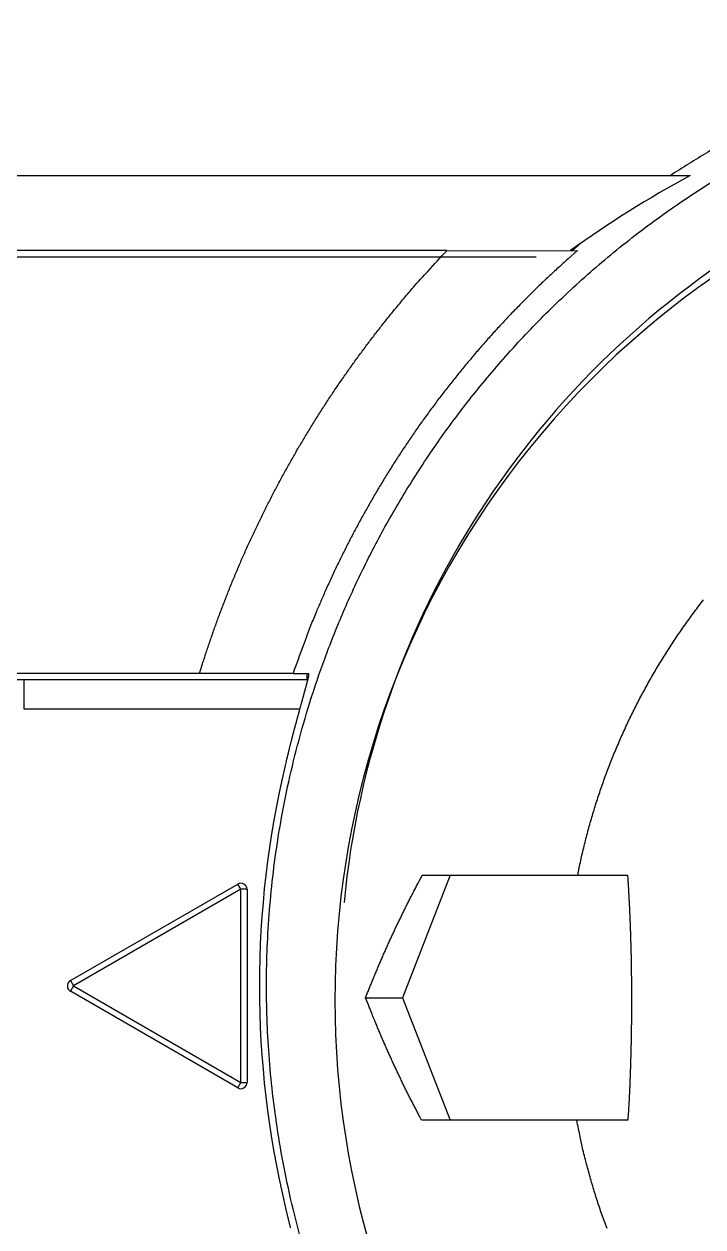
# Model space of a CAD drawing. Header units: millimetres. Extents: x 0 to 840, y -1485 to 297.
# Drawn here: x 81.294 to 82.402, y -1304.818 to -1302.855 of the extents above; entities that cross this region are included whole.
import ezdxf

# ---------------------------------------------------------------- set-up
doc = ezdxf.new("R2010")
doc.units = ezdxf.units.MM

# ---------------------------------------------------------------- blocks, each defined once
blk = doc.blocks.new('OTM30F3M_(40_60_63_80_100_125)')
at = {"color": 4, "linetype": 'Continuous'}
for p, q in [((9.5561, 5.4556), (9.5561, 5.5041)), ((10.0058, 5.4556), (9.5561, 5.4556)), ((9.91, 5.1618), (9.905, 5.1704)), ((9.91, 5.1618), (9.6369, 5.0041)), ((9.92, 5.1618), (9.91, 5.1618)), ((9.91, 4.8464), (9.91, 5.1618)), ((9.6319, 5.0128), (9.6369, 5.0041)), ((9.6369, 5.0041), (9.6319, 4.9954)), ((9.6369, 5.0041), (9.91, 4.8464)), ((9.905, 4.8378), (9.91, 4.8464)), ((9.91, 4.8464), (9.92, 4.8464))]:
    blk.add_line(p, q, dxfattribs=at)
at = {"linetype": 'Continuous'}
blk.add_lwpolyline([(14.4856, 7.0977, -0.00005), (14.1922, 7.0972, -0.00005), (13.8986, 7.0967, -0.00005), (13.605, 7.0962, -0.00005), (13.3112, 7.0958, -0.00005), (13.0174, 7.0955, -0.00005), (12.7235, 7.0952, -0.00005), (12.4295, 7.095, -0.00005), (12.1355, 7.0948, -0.00005), (11.8414, 7.0947, -0.00005), (11.5473, 7.0947, -0.00005), (11.2533, 7.0947, -0.00005), (10.9593, 7.0948, -0.00005), (10.6652, 7.0949, -0.000051), (10.3706, 7.0951, -0.00005), (10.0772, 7.0954, -0.000047), (9.7857, 7.0957, -0.000051), (9.4896, 7.0961, -0.000061), (9.1867, 7.0965, -0.000047), (8.9024, 7.097, -0.000016), (8.6454, 7.0974, -0.000066), (8.3157, 7.0982, -0.000113), (7.8084, 7.0994, -0.000055), (7.1443, 7.1012, -0.000029)], format="xyb", dxfattribs=at)
at = {"color": 4, "linetype": 'Continuous'}
for points in [[(11.249, 6.5777, 0.004901), (11.2181, 6.5724, 0.004892), (11.1872, 6.5665, 0.004882), (11.1565, 6.56, 0.004873), (11.126, 6.553, 0.004863), (11.0955, 6.5453, 0.004861), (11.0653, 6.537, 0.004864), (11.0352, 6.5281, 0.004848), (11.0052, 6.5187, 0.004816), (10.9755, 6.5086, 0.004856), (10.946, 6.498, 0.004955), (10.9166, 6.4868, 0.004814), (10.8875, 6.4751, 0.004496), (10.8589, 6.4629, 0.004967), (10.83, 6.4498, 0.005933), (10.8008, 6.4358, 0.004502), (10.7735, 6.4224, 0.001526), (10.7489, 6.4099, 0.006374), (10.718, 6.3927, 0.011021), (10.6713, 6.3645, 0.005383), (10.6106, 6.3267, 0.002844)], [(10.0136, 4.571, -0.011876), (9.9952, 4.6402, -0.011554), (9.9805, 4.7077, -0.011047), (9.9691, 4.7734, -0.010756), (9.9609, 4.8372, -0.010336), (9.9554, 4.8989, -0.009988), (9.9525, 4.9585, -0.009343), (9.9519, 5.0165, -0.009542), (9.9534, 5.0747, -0.009631), (9.9574, 5.1351, -0.009447), (9.964, 5.1978, -0.010122), (9.9735, 5.2624, -0.010537), (9.9863, 5.3288, -0.010929), (10.0026, 5.3971, -0.011199), (10.0226, 5.4669, -0.011727), (10.0469, 5.5382, -0.012059), (10.0756, 5.6107, -0.012575), (10.1092, 5.684, -0.012902), (10.1477, 5.7579, -0.013442), (10.1918, 5.8318, -0.013775), (10.2413, 5.9055, -0.014315), (10.2968, 5.9782, -0.014643), (10.3581, 6.0495, -0.015175), (10.4257, 6.1188, -0.015485), (10.4992, 6.1853, -0.015979), (10.5789, 6.2484, -0.016275), (10.6643, 6.3073, -0.016754), (10.7554, 6.3614, -0.016965)], [(12.0931, 6.3034, 0.515375), (10.0783, 5.1404)], [(11.9881, 6.332, 1.424401), (11.988, 3.6296)], [(10.6432, 6.3267, 0.032085), (10.4477, 6.2041)], [(16.1831, 6.3034, 0), (16.1197, 6.3034, 0), (16.0563, 6.3034)], [(12.6962, 6.3034, 0), (12.6333, 6.3034)], [(12.5694, 6.3034, 0), (12.5041, 6.3034)], [(12.4427, 6.3034, 0), (12.3871, 6.3034, 0), (12.3159, 6.3034, -0.000001), (12.2061, 6.3034, -0.000001), (12.0623, 6.3034, 0)], [(12.0691, 6.2999), (12.1429, 6.2999, 0), (12.2168, 6.2999, 0), (12.2906, 6.2999, 0), (12.3645, 6.2999, 0), (12.4383, 6.2999, 0), (12.5122, 6.2999)], [(12.586, 6.2999, 0), (12.6599, 6.2999, 0), (12.7337, 6.2999)], [(13.6938, 6.2999, 0), (13.7676, 6.2999)], [(15.3923, 6.2999, 0), (15.4661, 6.2999)], [(15.6878, 6.2999, 0), (15.7615, 6.2999)], [(15.9092, 6.2999, 0), (15.9854, 6.2999)], [(16.2046, 6.2999, 0), (16.3325, 6.2999)], [(9.8426, 5.5141), (9.8486, 5.5334, -0.002896), (9.8548, 5.5526, -0.002902), (9.8613, 5.5717, -0.002901), (9.868, 5.5908, -0.002896), (9.8749, 5.6097, -0.002892), (9.8821, 5.6286, -0.00289), (9.8894, 5.6474, -0.002888), (9.897, 5.6661, -0.002885), (9.9048, 5.6847, -0.002883), (9.9127, 5.7032, -0.002881), (9.9209, 5.7216, -0.002879), (9.9294, 5.7399, -0.002877), (9.938, 5.7581, -0.002876), (9.9468, 5.7762, -0.002875), (9.9559, 5.7942, -0.002874), (9.9651, 5.8121, -0.002873), (9.9746, 5.8299, -0.002873), (9.9842, 5.8476, -0.002872), (9.9941, 5.8651, -0.002872), (10.0041, 5.8826, -0.002873), (10.0144, 5.8999, -0.002872), (10.0249, 5.9171, -0.002872), (10.0355, 5.9342, -0.002874), (10.0464, 5.9511, -0.00288), (10.0574, 5.968, -0.002874), (10.0687, 5.9847, -0.002858), (10.0801, 6.0012, -0.002885), (10.0918, 6.0177, -0.002945), (10.1036, 6.034, -0.002863), (10.1156, 6.0502, -0.002675), (10.1277, 6.0661, -0.002956), (10.1402, 6.0821, -0.00353), (10.1532, 6.0983, -0.002678), (10.1655, 6.1135, -0.000912), (10.1768, 6.1271, -0.003789), (10.1916, 6.1443, -0.006538), (10.215, 6.1703, -0.003195), (10.246, 6.204, -0.00169)], [(10.4593, 6.2041), (10.4434, 6.1902, 0.003308), (10.4278, 6.176, 0.003316), (10.4123, 6.1617, 0.003317), (10.397, 6.1472, 0.00331), (10.3819, 6.1324, 0.003306), (10.3671, 6.1175, 0.003302), (10.3524, 6.1024, 0.0033), (10.338, 6.0871, 0.003296), (10.3237, 6.0717, 0.003294), (10.3097, 6.056, 0.003291), (10.2959, 6.0402, 0.003289), (10.2823, 6.0241, 0.003287), (10.2689, 6.008, 0.003285), (10.2557, 5.9916, 0.003283), (10.2427, 5.9751, 0.003282), (10.23, 5.9584, 0.003281), (10.2175, 5.9415, 0.00328), (10.2052, 5.9245, 0.003279), (10.1932, 5.9073, 0.003279), (10.1813, 5.89, 0.003279), (10.1697, 5.8725, 0.003279), (10.1584, 5.8549, 0.003277), (10.1472, 5.8371, 0.00328), (10.1363, 5.8191, 0.003287), (10.1257, 5.801, 0.00328), (10.1153, 5.7828, 0.003261), (10.1051, 5.7645, 0.003291), (10.0951, 5.7459, 0.00336), (10.0854, 5.7273, 0.003266), (10.076, 5.7085, 0.003051), (10.0668, 5.6898, 0.003371), (10.0578, 5.6706, 0.004026), (10.0488, 5.6508, 0.003054), (10.0406, 5.6322, 0.001038), (10.0333, 5.6153, 0.004322), (10.0244, 5.5933, 0.007456), (10.0116, 5.5591, 0.003641), (9.9952, 5.5141, 0.001925)], [(10.4645, 6.216), (10.4641, 6.2158, 0.000072), (10.4638, 6.2155, 0.000072), (10.4634, 6.2152, 0.000072), (10.4631, 6.2149, 0.000072), (10.4628, 6.2146, 0.000072), (10.4624, 6.2143, 0.000072), (10.4621, 6.214, 0.000072), (10.4617, 6.2137, 0.000072), (10.4614, 6.2134, 0.000072), (10.461, 6.2131, 0.000072), (10.4607, 6.2128, 0.000072), (10.4603, 6.2125, 0.000072), (10.46, 6.2122, 0.000072), (10.4596, 6.2119, 0.000072), (10.4593, 6.2116, 0.000072), (10.4589, 6.2113, 0.000072), (10.4586, 6.211, 0.000072), (10.4582, 6.2107, 0.000072), (10.4579, 6.2104, 0.000072), (10.4576, 6.2101, 0.000072), (10.4572, 6.2098, 0.000072), (10.4569, 6.2095, 0.000072), (10.4565, 6.2092, 0.000072), (10.4562, 6.2089, 0.000072), (10.4558, 6.2086, 0.000072), (10.4555, 6.2083, 0.000072), (10.4551, 6.208, 0.000072), (10.4548, 6.2077, 0.000074), (10.4544, 6.2074, 0.000072), (10.4541, 6.2071, 0.000067), (10.4538, 6.2068, 0.000074), (10.4534, 6.2065, 0.000088), (10.4531, 6.2062, 0.000067), (10.4527, 6.2059, 0.000023), (10.4524, 6.2056, 0.000094), (10.452, 6.2053, 0.000162), (10.4514, 6.2048, 0.000079), (10.4507, 6.2041, 0.000042)], [(10.4597, 5.1849), (10.4621, 5.1968, -0.002833), (10.4647, 5.2087, -0.002834), (10.4673, 5.2206, -0.002835), (10.4702, 5.2324, -0.002837), (10.4731, 5.2443, -0.00284), (10.4762, 5.256, -0.002844), (10.4794, 5.2678, -0.002847), (10.4828, 5.2795, -0.002852), (10.4863, 5.2911, -0.002856), (10.4899, 5.3027, -0.002862), (10.4936, 5.3143, -0.002867), (10.4975, 5.3258, -0.002873), (10.5015, 5.3373, -0.00288), (10.5057, 5.3487, -0.002891), (10.51, 5.3601, -0.002889), (10.5144, 5.3714, -0.002871), (10.5189, 5.3827, -0.00286), (10.5236, 5.3939, -0.002856), (10.5284, 5.4051, -0.002853), (10.5333, 5.4162, -0.002851), (10.5384, 5.4273, -0.002848), (10.5436, 5.4383, -0.002847), (10.5489, 5.4492, -0.002846), (10.5543, 5.4601, -0.002845), (10.5599, 5.4709, -0.002845), (10.5655, 5.4817, -0.002845), (10.5714, 5.4923, -0.002846), (10.5773, 5.503, -0.002848), (10.5833, 5.5135, -0.00285), (10.5895, 5.524, -0.002852), (10.5958, 5.5344, -0.002855), (10.6022, 5.5447, -0.002859), (10.6087, 5.555, -0.002862), (10.6153, 5.5652, -0.002864), (10.6221, 5.5753, -0.002862), (10.629, 5.5853, -0.002857), (10.636, 5.5952, -0.002854), (10.6431, 5.6051, -0.002851), (10.6503, 5.6149, -0.002849), (10.6576, 5.6246, -0.002847), (10.6651, 5.6342, -0.002846)], [(12.4796, 6.041, 0), (12.4545, 6.041, 0), (12.4294, 6.041, 0), (12.4043, 6.041, 0), (12.3791, 6.041, 0), (12.354, 6.041, 0), (12.3289, 6.041, 0), (12.3038, 6.041, -0.000001), (12.2787, 6.041, -0.000001), (12.2536, 6.041, -0.000001), (12.2284, 6.041, -0.000001), (12.2033, 6.041, -0.000001), (12.1782, 6.041, -0.000001), (12.1531, 6.041, -0.000001), (12.128, 6.041, -0.000001), (12.1028, 6.041, -0.000001), (12.0777, 6.041, -0.000001), (12.0526, 6.041, -0.000001), (12.0275, 6.041, -0.000001), (12.0024, 6.041, -0.000001), (11.9773, 6.041, -0.000001), (11.9521, 6.041, -0.000001)], [(11.6507, 6.0411, -0.000001), (11.6287, 6.0411, -0.000003)], [(11.557, 6.0411, -0.000003), (11.5, 6.0411, -0.000001)], [(16.4063, 6.041, 0), (16.3125, 6.041, 0), (16.2188, 6.041, 0), (16.1251, 6.041, 0), (16.0313, 6.041, 0), (15.9376, 6.041, 0), (15.8438, 6.041, 0), (15.7501, 6.041, 0), (15.6563, 6.041, 0), (15.5626, 6.041, 0), (15.4688, 6.041, 0), (15.3751, 6.041, 0), (15.2814, 6.041, 0), (15.1876, 6.041, 0), (15.0939, 6.041, 0), (15.0001, 6.041, 0), (14.9064, 6.041, 0), (14.8126, 6.041, 0), (14.7189, 6.041, 0), (14.6251, 6.041, 0), (14.5314, 6.041, 0), (14.4376, 6.041)], [(14.3439, 6.041, 0), (14.2502, 6.041, 0), (14.1564, 6.041)], [(14.0627, 6.041, 0), (13.969, 6.041, 0), (13.8752, 6.041, 0), (13.7812, 6.041, 0), (13.6877, 6.041), (13.5947, 6.041, 0), (13.5002, 6.041, 0), (13.4035, 6.041), (13.3127, 6.041), (13.2306, 6.041), (13.1252, 6.041, 0), (12.9629, 6.041), (12.7502, 6.041)], [(16.375, 5.7957, 0), (16.25, 5.7957, 0), (16.125, 5.7957, 0), (16, 5.7957, 0), (15.875, 5.7957, 0), (15.75, 5.7957, 0), (15.625, 5.7957, 0), (15.5, 5.7957, 0), (15.375, 5.7957, 0), (15.25, 5.7957, 0), (15.125, 5.7957, 0), (15, 5.7957, 0), (14.875, 5.7957, 0), (14.75, 5.7957, 0), (14.625, 5.7957, 0), (14.5, 5.7957, 0), (14.375, 5.7957, 0), (14.25, 5.7957, 0), (14.125, 5.7957, 0), (14, 5.7957, 0), (13.875, 5.7957, 0), (13.75, 5.7957, 0), (13.625, 5.7957, 0), (13.5, 5.7957, 0), (13.375, 5.7957, 0), (13.25, 5.7957, 0), (13.1251, 5.7957, 0), (13, 5.7957, 0), (12.8748, 5.7957, 0), (12.75, 5.7957, 0), (12.626, 5.7957, 0), (12.5, 5.7957, -0.000001), (12.3711, 5.7957, 0), (12.25, 5.7957, 0), (12.1406, 5.7957, -0.000001), (12, 5.7957, -0.000001), (11.7836, 5.7957, -0.000001), (11.5, 5.7957, 0)], [(10.0203, 5.5141), (10.0204, 5.5141, -0.100006), (10.0205, 5.514, -0.095011), (10.0205, 5.514, -0.0692), (10.0206, 5.5139, -0.046483), (10.0206, 5.5138, -0.031041), (10.0206, 5.5136, -0.021872), (10.0206, 5.5134, -0.015839), (10.0206, 5.5132, -0.01203), (10.0206, 5.513, -0.009324), (10.0206, 5.5128, -0.007481), (10.0206, 5.5125, -0.00608), (10.0206, 5.5122, -0.005068), (10.0205, 5.5118, -0.00426), (10.0205, 5.5115, -0.00365), (10.0204, 5.5111, -0.003144), (10.0203, 5.5107, -0.00275), (10.0203, 5.5103, -0.002414), (10.0202, 5.5098, -0.002145), (10.0201, 5.5093, -0.001911), (10.02, 5.5088, -0.00172), (10.0199, 5.5083, -0.00155), (10.0198, 5.5077, -0.00141), (10.0196, 5.5071, -0.001283), (10.0195, 5.5065, -0.001173), (10.0193, 5.5059, -0.001062), (10.0192, 5.5052, -0.000953), (10.019, 5.5045, -0.00086), (10.0189, 5.5038, -0.000783), (10.0187, 5.5031, -0.000714), (10.0185, 5.5023, -0.000651), (10.0183, 5.5015, -0.000596), (10.0181, 5.5007, -0.000546), (10.0179, 5.4999, -0.000501), (10.0177, 5.499, -0.00046), (10.0174, 5.4982, -0.000423), (10.0172, 5.4973, -0.000389), (10.0169, 5.4963, -0.000358), (10.0167, 5.4954, -0.000329), (10.0164, 5.4944, -0.000303), (10.0162, 5.4934, -0.000279), (10.0159, 5.4924, -0.000257), (10.0156, 5.4914, -0.000236), (10.0153, 5.4903, -0.000217), (10.015, 5.4892, -0.000198), (10.0147, 5.4881, -0.000182), (10.0144, 5.487, -0.000166), (10.0141, 5.4859, -0.000151), (10.0138, 5.4847, -0.000135), (10.0135, 5.4835, -0.000118), (10.0132, 5.4823, -0.000098), (10.0128, 5.4811, -0.000083), (10.0125, 5.4799, -0.000071), (10.0121, 5.4786, -0.00006), (10.0118, 5.4774, -0.000048), (10.0114, 5.4761, -0.000037), (10.0111, 5.4747, -0.000027), (10.0107, 5.4734, -0.000017), (10.0103, 5.472, -0.000007), (10.0099, 5.4707, 0.000001), (10.0096, 5.4693, 0.00001), (10.0092, 5.4679, 0.000018), (10.0088, 5.4664, 0.000027), (10.0084, 5.465, 0.000034), (10.008, 5.4635, 0.000042), (10.0076, 5.4621, 0.000049), (10.0072, 5.4606, 0.000057), (10.0068, 5.4591, 0.000063), (10.0063, 5.4576, 0.000071), (10.0059, 5.456, 0.000077), (10.0055, 5.4545, 0.000084), (10.0051, 5.4529, 0.00009), (10.0046, 5.4513, 0.000097), (10.0042, 5.4498, 0.000104), (10.0038, 5.4482, 0.000114), (10.0033, 5.4465, 0.000118), (10.0029, 5.4449, 0.000121), (10.0024, 5.4433, 0.000124), (10.002, 5.4416, 0.000127), (10.0015, 5.4399, 0.00013), (10.0011, 5.4383, 0.000133), (10.0006, 5.4366, 0.000135), (10.0002, 5.4348, 0.000139), (9.9997, 5.4331, 0.000141), (9.9992, 5.4314, 0.000145), (9.9988, 5.4296, 0.000148), (9.9983, 5.4279, 0.000151), (9.9978, 5.4261, 0.000154), (9.9974, 5.4243, 0.000158), (9.9969, 5.4226, 0.000161), (9.9964, 5.4208, 0.000165), (9.996, 5.419, 0.000168), (9.9955, 5.4172, 0.000172), (9.995, 5.4153, 0.000175), (9.9945, 5.4135, 0.000179), (9.9941, 5.4117, 0.000182), (9.9936, 5.4098, 0.000186), (9.9931, 5.408, 0.00019), (9.9926, 5.4061, 0.000195), (9.9922, 5.4043, 0.000198), (9.9917, 5.4024, 0.000199), (9.9912, 5.4005, 0.000198), (9.9907, 5.3987, 0.000197), (9.9903, 5.3968, 0.000197), (9.9898, 5.3949, 0.000197), (9.9893, 5.393, 0.000197), (9.9888, 5.3911, 0.000196), (9.9884, 5.3892, 0.000198), (9.9879, 5.3873, 0.000202), (9.9874, 5.3853, 0.000197), (9.9869, 5.3834, 0.000184), (9.9865, 5.3815, 0.000204), (9.986, 5.3796, 0.000246), (9.9855, 5.3776, 0.000186), (9.9851, 5.3757, 0.000061), (9.9846, 5.374, 0.000267), (9.9841, 5.3718, 0.000467), (9.9833, 5.3685, 0.000229), (9.9823, 5.3641, 0.000121)], [(9.9823, 5.3641, 0.116975), (9.9823, 4.6441)], [(10.1136, 4.9849), (10.1162, 4.9917, -0.000994), (10.1189, 4.9984, -0.000992), (10.1217, 5.0052, -0.000992), (10.1244, 5.012, -0.000995), (10.1272, 5.0187, -0.000996), (10.13, 5.0255, -0.000998), (10.1329, 5.0323, -0.000999), (10.1357, 5.039, -0.001001), (10.1386, 5.0457, -0.001003), (10.1415, 5.0524, -0.001005), (10.1445, 5.0592, -0.001006), (10.1475, 5.0659, -0.001007), (10.1505, 5.0726, -0.00101), (10.1535, 5.0793, -0.001013), (10.1566, 5.0859, -0.001012), (10.1597, 5.0926, -0.001008), (10.1628, 5.0993, -0.001018), (10.166, 5.1059, -0.001041), (10.1692, 5.1126, -0.001012), (10.1724, 5.1192, -0.000946), (10.1756, 5.1258, -0.001047), (10.1789, 5.1324, -0.001252), (10.1823, 5.1392, -0.000949), (10.1855, 5.1456, -0.000322), (10.1885, 5.1514, -0.001345), (10.1923, 5.1587, -0.002322), (10.1983, 5.1701, -0.001135), (10.2061, 5.1849, -0.0006)], [(10.5409, 5.1849), (10.5413, 5.1785, -0.000867), (10.5418, 5.1722, -0.000864), (10.5422, 5.1658, -0.000841), (10.5426, 5.1593, -0.000801), (10.5429, 5.1528, -0.00077), (10.5433, 5.1462, -0.000743), (10.5436, 5.1397, -0.000719), (10.544, 5.1331, -0.000693), (10.5443, 5.1264, -0.000671), (10.5446, 5.1198, -0.000649), (10.5449, 5.1131, -0.00063), (10.5451, 5.1064, -0.00061), (10.5454, 5.0998, -0.000593), (10.5456, 5.0931, -0.000576), (10.5458, 5.0864, -0.000561), (10.546, 5.0797, -0.000546), (10.5462, 5.073, -0.000533), (10.5464, 5.0663, -0.000519), (10.5465, 5.0597, -0.000508), (10.5467, 5.0531, -0.000497), (10.5468, 5.0465, -0.000487), (10.5469, 5.0399, -0.000477), (10.547, 5.0333, -0.000469), (10.5471, 5.0268, -0.000461), (10.5472, 5.0203, -0.000453), (10.5472, 5.0139, -0.000443), (10.5473, 5.0075, -0.000445), (10.5473, 5.0011, -0.000447), (10.5474, 4.9947, -0.000443), (10.5474, 4.9882, -0.000446), (10.5474, 4.9816, -0.000448), (10.5474, 4.975, -0.00045), (10.5474, 4.9684, -0.000452), (10.5473, 4.9617, -0.000457), (10.5473, 4.9549, -0.000461), (10.5472, 4.9481, -0.000466), (10.5472, 4.9413, -0.000471), (10.5471, 4.9345, -0.000478), (10.547, 4.9276, -0.000485), (10.5469, 4.9208, -0.000494), (10.5468, 4.9139, -0.000502), (10.5466, 4.907, -0.000511), (10.5465, 4.9, -0.000521), (10.5463, 4.8931, -0.000534), (10.5461, 4.8862, -0.000544), (10.5459, 4.8793, -0.000554), (10.5457, 4.8724, -0.000572), (10.5455, 4.8655, -0.000601), (10.5452, 4.8586, -0.000597), (10.545, 4.8517, -0.000569), (10.5447, 4.8449, -0.000652), (10.5444, 4.838, -0.000815), (10.5441, 4.831, -0.000626), (10.5438, 4.8245, -0.00019), (10.5435, 4.8186, -0.000942), (10.5431, 4.8111, -0.001735), (10.5424, 4.7997, -0.000874), (10.5414, 4.7849, -0.000464)], [(9.92, 5.1618, 0.57735), (9.905, 5.1704)], [(9.6319, 5.0128, 0.57735), (9.6319, 4.9954)], [(10.205, 4.7849), (10.2015, 4.7914, -0.001032), (10.1981, 4.7979, -0.001034), (10.1947, 4.8045, -0.001033), (10.1913, 4.811, -0.001031), (10.1879, 4.8176, -0.001029), (10.1846, 4.8242, -0.001028), (10.1813, 4.8307, -0.001026), (10.1781, 4.8373, -0.001024), (10.1748, 4.8439, -0.001023), (10.1716, 4.8506, -0.001021), (10.1685, 4.8572, -0.00102), (10.1653, 4.8638, -0.001017), (10.1622, 4.8705, -0.001017), (10.1591, 4.8772, -0.001016), (10.156, 4.8838, -0.001013), (10.153, 4.8905, -0.001005), (10.15, 4.8972, -0.001012), (10.147, 4.9039, -0.00103), (10.1441, 4.9106, -0.001), (10.1412, 4.9173, -0.000933), (10.1383, 4.924, -0.001027), (10.1354, 4.9308, -0.001219), (10.1325, 4.9377, -0.000927), (10.1298, 4.9442, -0.000323), (10.1273, 4.9501, -0.0013), (10.1243, 4.9578, -0.002229), (10.1196, 4.9695, -0.001091), (10.1136, 4.9849, -0.00058)], [(9.905, 4.8378, 0.57735), (9.92, 4.8464)], [(10.5075, 4.6082, -0.002906), (10.5032, 4.6197, -0.002878), (10.4991, 4.6312, -0.002896), (10.4952, 4.6428, -0.002948), (10.4913, 4.6544, -0.002859), (10.4877, 4.6661, -0.002666), (10.4841, 4.6777, -0.002936), (10.4807, 4.6895, -0.003491), (10.4773, 4.7017, -0.00265), (10.4742, 4.7132, -0.000914), (10.4715, 4.7235, -0.003727), (10.4683, 4.7369, -0.006407), (10.4638, 4.7577, -0.003132), (10.4582, 4.7849, -0.00166)], [(9.9823, 4.6441), (9.9827, 4.6422, 0.000215), (9.9832, 4.6402, 0.000216), (9.9837, 4.6383, 0.000214), (9.9841, 4.6364, 0.000211), (9.9846, 4.6344, 0.000208), (9.9851, 4.6325, 0.000206), (9.9855, 4.6306, 0.000204), (9.986, 4.6286, 0.000202), (9.9865, 4.6267, 0.000201), (9.9869, 4.6248, 0.000199), (9.9874, 4.6228, 0.000198), (9.9879, 4.6209, 0.000196), (9.9884, 4.619, 0.000195), (9.9888, 4.6171, 0.000194), (9.9893, 4.6152, 0.000193), (9.9898, 4.6133, 0.000192), (9.9903, 4.6114, 0.000191), (9.9908, 4.6095, 0.000191)], [(10.0103, 4.5361, 0.000001), (10.0107, 4.5348, -0.000007)], [(11.5, 4.166), (11.625, 4.166), (11.75, 4.166), (11.875, 4.166), (12, 4.166), (12.125, 4.166), (12.25, 4.166), (12.375, 4.166), (12.5, 4.166), (12.625, 4.166), (12.75, 4.166), (12.875, 4.166, 0), (13, 4.166), (13.125, 4.166), (13.25, 4.166), (13.375, 4.166), (13.5, 4.166), (13.625, 4.166), (13.75, 4.166), (13.875, 4.166), (14, 4.166)], [(15.1253, 4.166, 0), (15.25, 4.166)], [(15.8595, 4.166, 0), (16, 4.166)], [(16.2188, 3.9206, 0), (16.1251, 3.9206)], [(15.4688, 3.9206, 0), (15.3751, 3.9206)], [(15.0001, 3.9206, 0), (14.9064, 3.9206)], [(14.0627, 3.9206, 0), (13.969, 3.9206), (13.8752, 3.9206), (13.7813, 3.9206), (13.6877, 3.9206), (13.5947, 3.9206), (13.5002, 3.9206), (13.4035, 3.9206), (13.3127, 3.9206), (13.2307, 3.9206), (13.1252, 3.9206), (12.9629, 3.9206), (12.7503, 3.9206)], [(12.0622, 3.6583), (12.1731, 3.6583), (12.2841, 3.6583), (12.395, 3.6583), (12.506, 3.6583), (12.6169, 3.6583), (12.7279, 3.6583), (12.8388, 3.6583), (12.9498, 3.6583, 0), (13.0607, 3.6583, 0), (13.1717, 3.6583, 0), (13.2826, 3.6583), (13.3935, 3.6583), (13.5045, 3.6583), (13.6154, 3.6583), (13.7264, 3.6583), (13.8373, 3.6583), (13.9483, 3.6583)], [(15.1687, 3.6583, 0), (15.2799, 3.6583)], [(15.9315, 3.6583, 0), (16.0563, 3.6583, 0), (16.2484, 3.6583, 0), (16.5, 3.6583)], [(12.1429, 3.6617, 0.000001), (12.2167, 3.6617, 0.000002), (12.2906, 3.6617, 0.000002), (12.3644, 3.6617, 0), (12.4383, 3.6617, 0), (12.5121, 3.6617, 0), (12.586, 3.6617, 0), (12.6598, 3.6617)], [(12.7337, 3.6617, 0), (12.8075, 3.6617)], [(13.1029, 3.6617, 0), (13.1768, 3.6617)], [(13.3245, 3.6617, 0), (13.3983, 3.6617)], [(13.8414, 3.6617, 0), (13.9153, 3.6617)], [(14.6538, 3.6617, 0), (14.7276, 3.6617, 0), (14.8015, 3.6617)], [(14.8753, 3.6617, 0), (14.9492, 3.6617)], [(15.0969, 3.6617, 0), (15.1707, 3.6617)], [(15.3184, 3.6617, 0), (15.3923, 3.6617, 0), (15.4661, 3.6617)], [(15.5399, 3.6617, 0), (15.6138, 3.6617)], [(15.7615, 3.6617, 0), (15.8348, 3.6617, 0), (15.9092, 3.6617, 0), (15.9854, 3.6617, 0), (16.0569, 3.6617)], [(16.1216, 3.6617, 0), (16.2046, 3.6617, 0), (16.3325, 3.6617, 0), (16.5, 3.6617, 0)]]:
    blk.add_lwpolyline(points, format="xyb", dxfattribs=at)
at = {"linetype": 'Continuous'}
for points in [[(7.1, 6.3267), (10.6432, 6.3267)], [(10.2459, 6.2041), (7.18, 6.2041)], [(10.3917, 6.1937), (7.1, 6.1937)]]:
    blk.add_lwpolyline(points, dxfattribs=at)
at = {"color": 4, "linetype": 'Continuous'}
for points in [[(10.246, 6.204), (10.4593, 6.2041)], [(9.8426, 5.5141), (8.55, 5.5141)], [(9.3959, 5.5041), (9.5561, 5.5041)], [(9.5561, 5.5041), (10.0189, 5.5041)], [(9.9952, 5.5141), (9.8426, 5.5141)], [(9.9952, 5.5141), (10.0203, 5.5141)], [(10.0181, 5.5041), (10.0181, 5.5141)], [(10.2514, 5.1849), (10.1737, 4.9849)], [(10.2061, 5.1849), (10.4597, 5.1849)], [(10.4597, 5.1849), (10.5409, 5.1849)], [(9.6319, 5.0128), (9.905, 5.1704)], [(9.92, 5.1618), (9.92, 4.8464)], [(9.905, 4.8378), (9.6319, 4.9954)], [(10.1136, 4.9849), (10.1737, 4.9849)], [(10.1737, 4.9849), (10.2514, 4.7849)], [(10.4582, 4.7849), (10.205, 4.7849)], [(10.5414, 4.7849), (10.4582, 4.7849)]]:
    blk.add_lwpolyline(points, dxfattribs=at)

msp = doc.modelspace()

# ---------------------------------------------------------------- block references
msp.add_blockref('OTM30F3M_(40_60_63_80_100_125)', (71.7381, -1309.4286))

doc.saveas('drawing.dxf')
